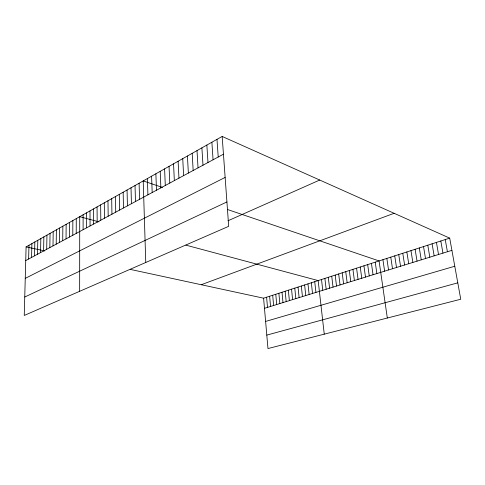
<?xml version="1.0" encoding="UTF-8"?>
<svg xmlns="http://www.w3.org/2000/svg" width="485" height="485" viewBox="0 0 485 485"><rect width="100%" height="100%" fill="white"/><g stroke="black" fill="none" stroke-linecap="round" stroke-linejoin="round"><path stroke-width="0.73" d="M79.655 291.303L79.716 216.686L99.013 221.857M76.224 233.406L76.266 218.632M72.792 235.255L72.853 220.554M69.397 237.08L69.482 222.451M66.039 238.887L66.148 224.331M62.723 240.669L62.856 226.186M59.443 242.433L59.6 228.017M56.205 244.179L56.381 229.829M52.998 245.901L53.198 231.624M49.834 247.605L50.052 233.4M46.699 249.29L46.942 235.152M43.608 250.957L43.862 236.886M37.515 254.231L37.812 240.293M40.546 252.606L40.825 238.596M34.52 255.844L34.835 241.973M31.561 257.438L31.895 243.628M28.627 259.014L28.979 245.271M26.099 246.889L24.25 315.456L228.696 226.325L222.16 136.443L26.099 246.889L44.844 250.939M25.729 260.572L223.452 154.2M25.25 278.366L225.137 177.425M24.747 297.026L226.919 201.942M227.956 220.778L319.718 180.038M201.22 284.725L394.123 213.291M263.597 298.196L449.704 238.129L460.75 299.239L267.969 348.557L263.597 298.196L130.235 269.387M264.477 308.321L451.917 250.357M265.61 321.434L454.784 266.235M266.798 335.111L457.791 282.852M185.888 245.137L318.16 280.585L324.259 334.159M162.402 187.428L143.214 180.917L145.761 262.482M227.526 209.52L379.07 260.93L387.321 318.027M222.16 136.443L449.704 238.129M445.242 239.572L447.412 251.751M440.816 240.996L442.95 253.128M436.433 242.415L438.531 254.498M432.093 243.816L434.154 255.85M427.788 245.204L429.819 257.189M423.526 246.58L425.521 258.517M419.301 247.944L421.259 259.839M415.111 249.296L417.039 261.142M410.965 250.636L412.862 262.433M406.854 251.964L408.716 263.719M402.774 253.273L404.611 264.986M398.737 254.576L400.537 266.247M394.735 255.874L396.506 267.49M390.764 257.153L392.51 268.726M386.836 258.42L388.546 269.951M382.938 259.681L384.617 271.17M375.238 262.167L376.863 273.564M371.443 263.391L373.038 274.746M367.678 264.604L369.243 275.923M363.944 265.81L365.484 277.087M360.24 267.005L361.755 278.238M356.572 268.187L358.057 279.378M352.934 269.363L354.396 280.512M349.321 270.527L350.758 281.639M345.744 271.685L347.157 282.755M342.198 272.831L343.586 283.858M338.675 273.964L340.04 284.956M335.19 275.092L336.523 286.041M331.728 276.207L333.043 287.12M328.29 277.317L329.582 288.187M324.889 278.414L326.156 289.248M321.513 279.505L322.755 290.297M314.735 281.694L315.941 292.406M311.34 282.785L312.522 293.461M307.975 283.877L309.133 294.51M304.635 284.95L305.774 295.553M301.324 286.023L302.44 296.584M298.039 287.084L299.13 297.602M294.783 288.132L295.85 298.621M291.552 289.175L292.6 299.627M288.345 290.212L289.375 300.621M285.162 291.236L286.174 301.609M282.009 292.255L282.998 302.591M278.881 293.267L279.851 303.568M275.771 294.268L276.729 304.531M272.691 295.262L273.625 305.489M269.636 296.25L270.551 306.441M266.604 297.226L267.502 307.387M216.983 139.353L218.22 157.013M211.884 142.226L213.067 159.783M206.859 145.057L207.986 162.517M201.899 147.852L202.979 165.215M197.013 150.605L198.038 167.871M192.193 153.321L193.163 170.49M187.434 156L188.362 173.078M182.742 158.643L183.621 175.625M178.116 161.25L178.947 178.14M173.545 163.827L174.339 180.62M169.041 166.361L169.786 183.069M164.597 168.871L165.3 185.482M160.208 171.338L160.868 187.871M155.873 173.782L156.497 190.223M151.599 176.188L152.181 192.545M147.379 178.565L147.919 194.837M139.098 183.233L139.565 199.329M135.036 185.519L135.467 201.536M131.023 187.78L131.423 203.712M127.064 190.011L127.428 205.858M123.154 192.218L123.481 207.98M119.286 194.394L119.583 210.078M115.466 196.546L115.733 212.151M111.702 198.668L111.932 214.194M107.973 200.766L108.179 216.213M104.293 202.839L104.469 218.214M100.656 204.888L100.801 220.184M97.061 206.913L97.182 222.13M93.514 208.914L93.605 224.058M90.004 210.89L90.064 225.962M86.53 212.848L86.573 227.841M83.105 214.776L83.117 229.702"/></g></svg>
